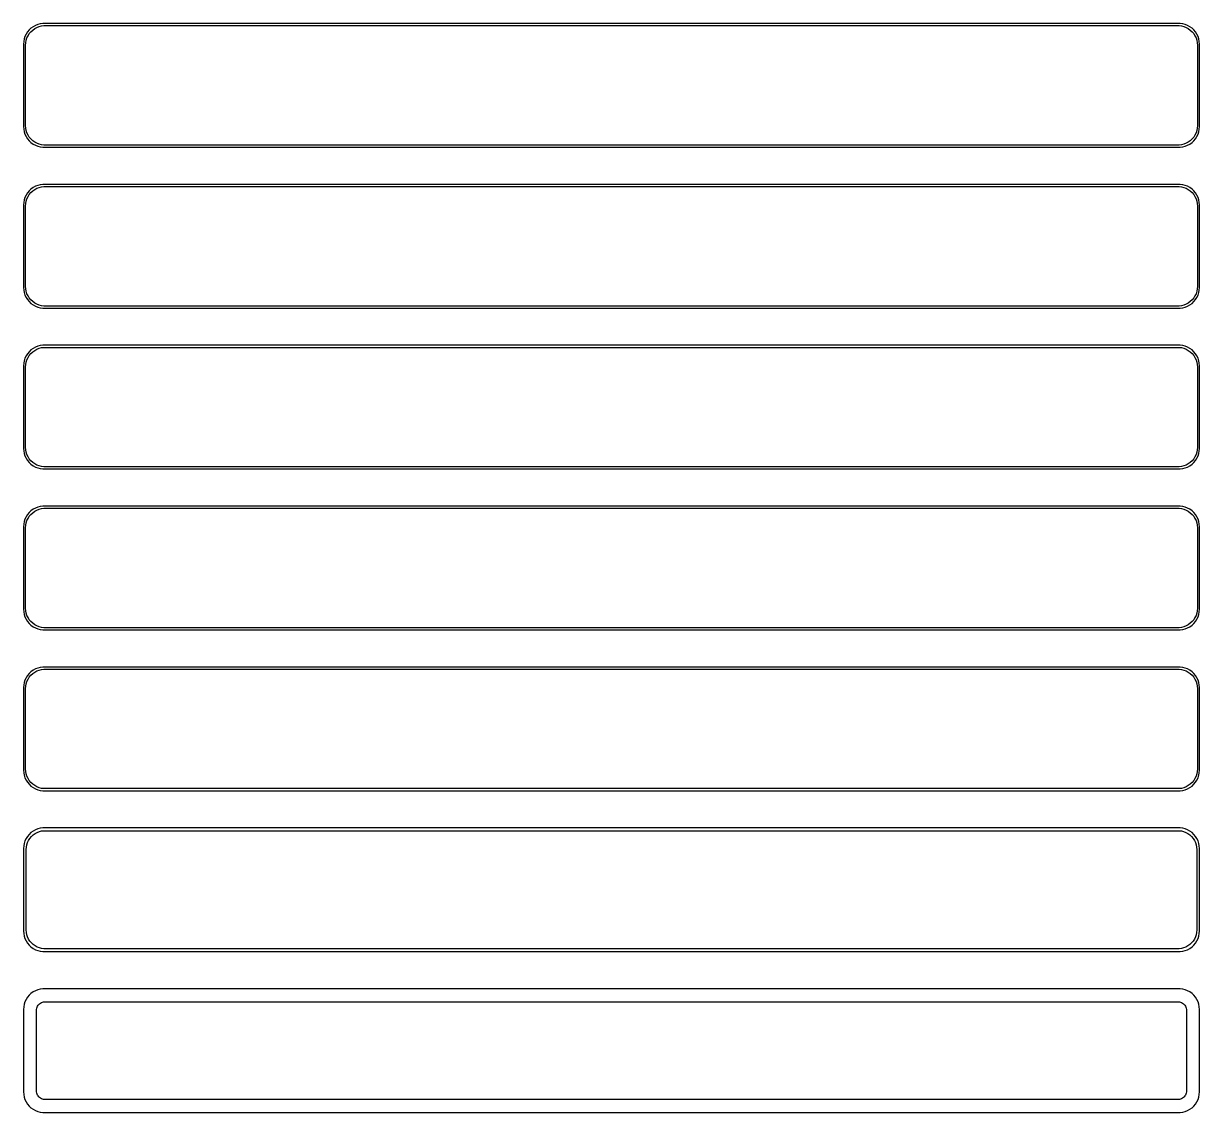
# Model space of a CAD drawing. Header units: metres. Extents: x -142 to 142, y 570 to 1146.
# Drawn here: x -142.5 to 142.5, y 570 to 834 of the extents above; entities that cross this region are included whole.
import ezdxf

# ---------------------------------------------------------------- set-up
doc = ezdxf.new("R2010")
doc.units = ezdxf.units.M

msp = doc.modelspace()

# ---------------------------------------------------------------- linework, layer by layer
for p, q in [((-141.145, 832.423), (-141.545, 831.939)), ((-140.687, 832.853), (-141.145, 832.423)), ((-140.713, 832.002), (-140.278, 832.41)), ((-140.179, 833.222), (-140.687, 832.853)), ((-140.278, 832.41), (-139.795, 832.761)), ((-139.629, 833.524), (-140.179, 833.222)), ((-139.795, 832.761), (-139.272, 833.048)), ((-139.045, 833.755), (-139.629, 833.524)), ((-139.272, 833.048), (-138.718, 833.268)), ((-138.437, 833.911), (-139.045, 833.755)), ((-138.718, 833.268), (-138.14, 833.416)), ((-137.814, 833.99), (-138.437, 833.911)), ((-138.14, 833.416), (-137.548, 833.491)), ((137.814, 833.99), (-137.814, 833.99)), ((-137.548, 833.491), (137.548, 833.491)), ((137.548, 833.491), (138.14, 833.416)), ((138.437, 833.911), (137.814, 833.99)), ((138.14, 833.416), (138.718, 833.268)), ((139.045, 833.755), (138.437, 833.911)), ((138.718, 833.268), (139.272, 833.048)), ((139.629, 833.524), (139.045, 833.755)), ((139.272, 833.048), (139.795, 832.761)), ((140.179, 833.222), (139.629, 833.524)), ((139.795, 832.761), (140.278, 832.41)), ((140.687, 832.853), (140.179, 833.222)), ((140.278, 832.41), (140.713, 832.002)), ((141.145, 832.423), (140.687, 832.853)), ((141.545, 831.939), (141.145, 832.423)), ((-142.461, 829.627), (-142.5, 829)), ((-142.343, 830.243), (-142.461, 829.627)), ((-142.149, 830.841), (-142.343, 830.243)), ((-141.882, 831.409), (-142.149, 830.841)), ((-141.963, 829.345), (-141.851, 829.931)), ((-141.545, 831.939), (-141.882, 831.409)), ((-141.851, 829.931), (-141.666, 830.499)), ((-141.666, 830.499), (-141.412, 831.038)), ((-141.412, 831.038), (-141.093, 831.542)), ((-141.093, 831.542), (-140.713, 832.002)), ((140.713, 832.002), (141.093, 831.542)), ((141.093, 831.542), (141.412, 831.038)), ((141.412, 831.038), (141.666, 830.499)), ((141.882, 831.409), (141.545, 831.939)), ((141.666, 830.499), (141.851, 829.931)), ((141.851, 829.931), (141.963, 829.345)), ((142.149, 830.841), (141.882, 831.409)), ((142.343, 830.243), (142.149, 830.841)), ((142.461, 829.627), (142.343, 830.243)), ((142.5, 829), (142.461, 829.627)), ((-142.5, 829), (-142.5, 809)), ((-142, 828.75), (-141.963, 829.345)), ((-142, 809.25), (-142, 828.75)), ((141.963, 829.345), (142, 828.75)), ((142, 828.75), (142, 809.25)), ((142.5, 809), (142.5, 829)), ((-142.5, 809), (-142.461, 808.373)), ((-142.461, 808.373), (-142.343, 807.757)), ((-142.343, 807.757), (-142.149, 807.159)), ((-142.149, 807.159), (-141.882, 806.591)), ((-141.963, 808.655), (-142, 809.25)), ((-141.851, 808.069), (-141.963, 808.655)), ((-141.882, 806.591), (-141.545, 806.061)), ((-141.666, 807.501), (-141.851, 808.069)), ((-141.412, 806.962), (-141.666, 807.501)), ((-141.093, 806.458), (-141.412, 806.962)), ((141.412, 806.962), (141.093, 806.458)), ((141.666, 807.501), (141.412, 806.962)), ((141.545, 806.061), (141.882, 806.591)), ((141.851, 808.069), (141.666, 807.501)), ((141.963, 808.655), (141.851, 808.069)), ((141.882, 806.591), (142.149, 807.159)), ((142, 809.25), (141.963, 808.655)), ((142.149, 807.159), (142.343, 807.757)), ((142.343, 807.757), (142.461, 808.373)), ((142.461, 808.373), (142.5, 809)), ((-141.545, 806.061), (-141.145, 805.577)), ((-141.145, 805.577), (-140.687, 805.147)), ((-140.713, 805.998), (-141.093, 806.458)), ((-140.278, 805.59), (-140.713, 805.998)), ((-140.687, 805.147), (-140.179, 804.778)), ((-139.795, 805.239), (-140.278, 805.59)), ((-140.179, 804.778), (-139.629, 804.476)), ((-139.272, 804.952), (-139.795, 805.239)), ((-139.629, 804.476), (-139.045, 804.245)), ((-138.718, 804.732), (-139.272, 804.952)), ((-139.045, 804.245), (-138.437, 804.089)), ((-138.14, 804.584), (-138.718, 804.732)), ((-138.437, 804.089), (-137.814, 804.01)), ((-137.548, 804.509), (-138.14, 804.584)), ((-137.814, 804.01), (137.814, 804.01)), ((137.548, 804.509), (-137.548, 804.509)), ((138.14, 804.584), (137.548, 804.509)), ((137.814, 804.01), (138.437, 804.089)), ((138.718, 804.732), (138.14, 804.584)), ((138.437, 804.089), (139.045, 804.245)), ((139.272, 804.952), (138.718, 804.732)), ((139.045, 804.245), (139.629, 804.476)), ((139.795, 805.239), (139.272, 804.952)), ((139.629, 804.476), (140.179, 804.778)), ((140.278, 805.59), (139.795, 805.239)), ((140.179, 804.778), (140.687, 805.147)), ((140.713, 805.998), (140.278, 805.59)), ((140.687, 805.147), (141.145, 805.577)), ((141.093, 806.458), (140.713, 805.998)), ((141.145, 805.577), (141.545, 806.061)), ((-141.882, 792.409), (-142.149, 791.841)), ((-141.545, 792.939), (-141.882, 792.409)), ((-141.145, 793.423), (-141.545, 792.939)), ((-141.412, 792.038), (-141.093, 792.542)), ((-140.687, 793.853), (-141.145, 793.423)), ((-141.093, 792.542), (-140.713, 793.002)), ((-140.713, 793.002), (-140.278, 793.41)), ((-140.179, 794.222), (-140.687, 793.853)), ((-140.278, 793.41), (-139.795, 793.761)), ((-139.629, 794.524), (-140.179, 794.222)), ((-139.795, 793.761), (-139.272, 794.048)), ((-139.045, 794.755), (-139.629, 794.524)), ((-139.272, 794.048), (-138.718, 794.268)), ((-138.437, 794.911), (-139.045, 794.755)), ((-138.718, 794.268), (-138.14, 794.416)), ((-137.814, 794.99), (-138.437, 794.911)), ((-138.14, 794.416), (-137.548, 794.491)), ((137.814, 794.99), (-137.814, 794.99)), ((-137.548, 794.491), (137.548, 794.491)), ((137.548, 794.491), (138.14, 794.416)), ((138.437, 794.911), (137.814, 794.99)), ((138.14, 794.416), (138.718, 794.268)), ((139.045, 794.755), (138.437, 794.911)), ((138.718, 794.268), (139.272, 794.048)), ((139.629, 794.524), (139.045, 794.755)), ((139.272, 794.048), (139.795, 793.761)), ((140.179, 794.222), (139.629, 794.524)), ((139.795, 793.761), (140.278, 793.41)), ((140.687, 793.853), (140.179, 794.222)), ((140.278, 793.41), (140.713, 793.002)), ((141.145, 793.423), (140.687, 793.853)), ((140.713, 793.002), (141.093, 792.542)), ((141.093, 792.542), (141.412, 792.038)), ((141.545, 792.939), (141.145, 793.423)), ((141.882, 792.409), (141.545, 792.939)), ((142.149, 791.841), (141.882, 792.409)), ((-142.461, 790.627), (-142.5, 790)), ((-142.5, 790), (-142.5, 770)), ((-142.343, 791.243), (-142.461, 790.627)), ((-142.149, 791.841), (-142.343, 791.243)), ((-142, 789.75), (-141.963, 790.345)), ((-142, 770.25), (-142, 789.75)), ((-141.963, 790.345), (-141.851, 790.931)), ((-141.851, 790.931), (-141.666, 791.499)), ((-141.666, 791.499), (-141.412, 792.038)), ((141.412, 792.038), (141.666, 791.499)), ((141.666, 791.499), (141.851, 790.931)), ((141.851, 790.931), (141.963, 790.345)), ((141.963, 790.345), (142, 789.75)), ((142, 789.75), (142, 770.25)), ((142.343, 791.243), (142.149, 791.841)), ((142.461, 790.627), (142.343, 791.243)), ((142.5, 790), (142.461, 790.627)), ((142.5, 770), (142.5, 790)), ((-142.5, 770), (-142.461, 769.373)), ((-141.963, 769.655), (-142, 770.25)), ((-141.851, 769.069), (-141.963, 769.655)), ((141.963, 769.655), (141.851, 769.069)), ((142, 770.25), (141.963, 769.655)), ((142.461, 769.373), (142.5, 770)), ((-142.461, 769.373), (-142.343, 768.757)), ((-142.343, 768.757), (-142.149, 768.159)), ((-142.149, 768.159), (-141.882, 767.591)), ((-141.882, 767.591), (-141.545, 767.061)), ((-141.666, 768.501), (-141.851, 769.069)), ((-141.412, 767.962), (-141.666, 768.501)), ((-141.545, 767.061), (-141.145, 766.577)), ((-141.093, 767.458), (-141.412, 767.962)), ((-140.713, 766.998), (-141.093, 767.458)), ((-140.278, 766.59), (-140.713, 766.998)), ((140.713, 766.998), (140.278, 766.59)), ((141.093, 767.458), (140.713, 766.998)), ((141.412, 767.962), (141.093, 767.458)), ((141.145, 766.577), (141.545, 767.061)), ((141.666, 768.501), (141.412, 767.962)), ((141.545, 767.061), (141.882, 767.591)), ((141.851, 769.069), (141.666, 768.501)), ((141.882, 767.591), (142.149, 768.159)), ((142.149, 768.159), (142.343, 768.757)), ((142.343, 768.757), (142.461, 769.373)), ((-141.145, 766.577), (-140.687, 766.147)), ((-140.687, 766.147), (-140.179, 765.778)), ((-139.795, 766.239), (-140.278, 766.59)), ((-140.179, 765.778), (-139.629, 765.476)), ((-139.272, 765.952), (-139.795, 766.239)), ((-139.629, 765.476), (-139.045, 765.245)), ((-138.718, 765.732), (-139.272, 765.952)), ((-139.045, 765.245), (-138.437, 765.089)), ((-138.14, 765.584), (-138.718, 765.732)), ((-138.437, 765.089), (-137.814, 765.01)), ((-137.548, 765.509), (-138.14, 765.584)), ((-137.814, 765.01), (137.814, 765.01)), ((137.548, 765.509), (-137.548, 765.509)), ((138.14, 765.584), (137.548, 765.509)), ((137.814, 765.01), (138.437, 765.089)), ((138.718, 765.732), (138.14, 765.584)), ((138.437, 765.089), (139.045, 765.245)), ((139.272, 765.952), (138.718, 765.732)), ((139.045, 765.245), (139.629, 765.476)), ((139.795, 766.239), (139.272, 765.952)), ((139.629, 765.476), (140.179, 765.778)), ((140.278, 766.59), (139.795, 766.239)), ((140.179, 765.778), (140.687, 766.147)), ((140.687, 766.147), (141.145, 766.577)), ((-139.629, 755.524), (-140.179, 755.222)), ((-139.045, 755.755), (-139.629, 755.524)), ((-139.272, 755.048), (-138.718, 755.268)), ((-138.437, 755.911), (-139.045, 755.755)), ((-138.718, 755.268), (-138.14, 755.416)), ((-137.814, 755.99), (-138.437, 755.911)), ((-138.14, 755.416), (-137.548, 755.491)), ((137.814, 755.99), (-137.814, 755.99)), ((-137.548, 755.491), (137.548, 755.491)), ((137.548, 755.491), (138.14, 755.416)), ((138.437, 755.911), (137.814, 755.99)), ((138.14, 755.416), (138.718, 755.268)), ((139.045, 755.755), (138.437, 755.911)), ((138.718, 755.268), (139.272, 755.048)), ((139.629, 755.524), (139.045, 755.755)), ((140.179, 755.222), (139.629, 755.524)), ((-142.149, 752.841), (-142.343, 752.243)), ((-141.882, 753.409), (-142.149, 752.841)), ((-141.545, 753.939), (-141.882, 753.409)), ((-141.851, 751.931), (-141.666, 752.499)), ((-141.666, 752.499), (-141.412, 753.038)), ((-141.145, 754.423), (-141.545, 753.939)), ((-141.412, 753.038), (-141.093, 753.542)), ((-140.687, 754.853), (-141.145, 754.423)), ((-141.093, 753.542), (-140.713, 754.002)), ((-140.713, 754.002), (-140.278, 754.41)), ((-140.179, 755.222), (-140.687, 754.853)), ((-140.278, 754.41), (-139.795, 754.761)), ((-139.795, 754.761), (-139.272, 755.048)), ((139.272, 755.048), (139.795, 754.761)), ((139.795, 754.761), (140.278, 754.41)), ((140.687, 754.853), (140.179, 755.222)), ((140.278, 754.41), (140.713, 754.002)), ((141.145, 754.423), (140.687, 754.853)), ((140.713, 754.002), (141.093, 753.542)), ((141.093, 753.542), (141.412, 753.038)), ((141.545, 753.939), (141.145, 754.423)), ((141.412, 753.038), (141.666, 752.499)), ((141.882, 753.409), (141.545, 753.939)), ((141.666, 752.499), (141.851, 751.931)), ((142.149, 752.841), (141.882, 753.409)), ((142.343, 752.243), (142.149, 752.841)), ((-142.461, 751.627), (-142.5, 751)), ((-142.5, 751), (-142.5, 731)), ((-142.343, 752.243), (-142.461, 751.627)), ((-142, 750.75), (-141.963, 751.345)), ((-142, 731.25), (-142, 750.75)), ((-141.963, 751.345), (-141.851, 751.931)), ((141.851, 751.931), (141.963, 751.345)), ((141.963, 751.345), (142, 750.75)), ((142, 750.75), (142, 731.25)), ((142.461, 751.627), (142.343, 752.243)), ((142.5, 751), (142.461, 751.627)), ((142.5, 731), (142.5, 751)), ((-142.5, 731), (-142.461, 730.373)), ((-142.461, 730.373), (-142.343, 729.757)), ((-142.343, 729.757), (-142.149, 729.159)), ((-141.963, 730.655), (-142, 731.25)), ((-141.851, 730.069), (-141.963, 730.655)), ((-141.666, 729.501), (-141.851, 730.069)), ((141.851, 730.069), (141.666, 729.501)), ((141.963, 730.655), (141.851, 730.069)), ((142, 731.25), (141.963, 730.655)), ((142.149, 729.159), (142.343, 729.757)), ((142.343, 729.757), (142.461, 730.373)), ((142.461, 730.373), (142.5, 731)), ((-142.149, 729.159), (-141.882, 728.591)), ((-141.882, 728.591), (-141.545, 728.061)), ((-141.412, 728.962), (-141.666, 729.501)), ((-141.545, 728.061), (-141.145, 727.577)), ((-141.093, 728.458), (-141.412, 728.962)), ((-141.145, 727.577), (-140.687, 727.147)), ((-140.713, 727.998), (-141.093, 728.458)), ((-140.278, 727.59), (-140.713, 727.998)), ((-140.687, 727.147), (-140.179, 726.778)), ((-139.795, 727.239), (-140.278, 727.59)), ((-140.179, 726.778), (-139.629, 726.476)), ((-139.272, 726.952), (-139.795, 727.239)), ((-138.718, 726.732), (-139.272, 726.952)), ((139.272, 726.952), (138.718, 726.732)), ((139.795, 727.239), (139.272, 726.952)), ((139.629, 726.476), (140.179, 726.778)), ((140.278, 727.59), (139.795, 727.239)), ((140.179, 726.778), (140.687, 727.147)), ((140.713, 727.998), (140.278, 727.59)), ((140.687, 727.147), (141.145, 727.577)), ((141.093, 728.458), (140.713, 727.998)), ((141.412, 728.962), (141.093, 728.458)), ((141.145, 727.577), (141.545, 728.061)), ((141.666, 729.501), (141.412, 728.962)), ((141.545, 728.061), (141.882, 728.591)), ((141.882, 728.591), (142.149, 729.159)), ((-139.629, 726.476), (-139.045, 726.245)), ((-139.045, 726.245), (-138.437, 726.089)), ((-138.14, 726.584), (-138.718, 726.732)), ((-138.437, 726.089), (-137.814, 726.01)), ((-137.548, 726.509), (-138.14, 726.584)), ((-137.814, 726.01), (137.814, 726.01)), ((137.548, 726.509), (-137.548, 726.509)), ((138.14, 726.584), (137.548, 726.509)), ((137.814, 726.01), (138.437, 726.089)), ((138.718, 726.732), (138.14, 726.584)), ((138.437, 726.089), (139.045, 726.245)), ((139.045, 726.245), (139.629, 726.476)), ((-141.145, 715.423), (-141.545, 714.939)), ((-140.687, 715.853), (-141.145, 715.423)), ((-140.713, 715.002), (-140.278, 715.41)), ((-140.179, 716.222), (-140.687, 715.853)), ((-140.278, 715.41), (-139.795, 715.761)), ((-139.629, 716.524), (-140.179, 716.222)), ((-139.795, 715.761), (-139.272, 716.048)), ((-139.045, 716.755), (-139.629, 716.524)), ((-139.272, 716.048), (-138.718, 716.268)), ((-138.437, 716.911), (-139.045, 716.755)), ((-138.718, 716.268), (-138.14, 716.416)), ((-137.814, 716.99), (-138.437, 716.911)), ((-138.14, 716.416), (-137.548, 716.491)), ((137.814, 716.99), (-137.814, 716.99)), ((-137.548, 716.491), (137.548, 716.491)), ((137.548, 716.491), (138.14, 716.416)), ((138.437, 716.911), (137.814, 716.99)), ((138.14, 716.416), (138.718, 716.268)), ((139.045, 716.755), (138.437, 716.911)), ((138.718, 716.268), (139.272, 716.048)), ((139.629, 716.524), (139.045, 716.755)), ((139.272, 716.048), (139.795, 715.761)), ((140.179, 716.222), (139.629, 716.524)), ((139.795, 715.761), (140.278, 715.41)), ((140.687, 715.853), (140.179, 716.222)), ((140.278, 715.41), (140.713, 715.002)), ((141.145, 715.423), (140.687, 715.853)), ((141.545, 714.939), (141.145, 715.423)), ((-142.461, 712.627), (-142.5, 712)), ((-142.343, 713.243), (-142.461, 712.627)), ((-142.149, 713.841), (-142.343, 713.243)), ((-141.882, 714.409), (-142.149, 713.841)), ((-141.963, 712.345), (-141.851, 712.931)), ((-141.545, 714.939), (-141.882, 714.409)), ((-141.851, 712.931), (-141.666, 713.499)), ((-141.666, 713.499), (-141.412, 714.038)), ((-141.412, 714.038), (-141.093, 714.542)), ((-141.093, 714.542), (-140.713, 715.002)), ((140.713, 715.002), (141.093, 714.542)), ((141.093, 714.542), (141.412, 714.038)), ((141.412, 714.038), (141.666, 713.499)), ((141.882, 714.409), (141.545, 714.939)), ((141.666, 713.499), (141.851, 712.931)), ((141.851, 712.931), (141.963, 712.345)), ((142.149, 713.841), (141.882, 714.409)), ((142.343, 713.243), (142.149, 713.841)), ((142.461, 712.627), (142.343, 713.243)), ((142.5, 712), (142.461, 712.627)), ((-142.5, 712), (-142.5, 692)), ((-142, 711.75), (-141.963, 712.345)), ((-142, 692.25), (-142, 711.75)), ((141.963, 712.345), (142, 711.75)), ((142, 711.75), (142, 692.25)), ((142.5, 692), (142.5, 712)), ((-142.5, 692), (-142.461, 691.373)), ((-142.461, 691.373), (-142.343, 690.757)), ((-142.343, 690.757), (-142.149, 690.159)), ((-142.149, 690.159), (-141.882, 689.591)), ((-141.963, 691.655), (-142, 692.25)), ((-141.851, 691.069), (-141.963, 691.655)), ((-141.666, 690.501), (-141.851, 691.069)), ((-141.412, 689.962), (-141.666, 690.501)), ((-141.093, 689.458), (-141.412, 689.962)), ((141.412, 689.962), (141.093, 689.458)), ((141.666, 690.501), (141.412, 689.962)), ((141.851, 691.069), (141.666, 690.501)), ((141.963, 691.655), (141.851, 691.069)), ((141.882, 689.591), (142.149, 690.159)), ((142, 692.25), (141.963, 691.655)), ((142.149, 690.159), (142.343, 690.757)), ((142.343, 690.757), (142.461, 691.373)), ((142.461, 691.373), (142.5, 692)), ((-141.882, 689.591), (-141.545, 689.061)), ((-141.545, 689.061), (-141.145, 688.577)), ((-141.145, 688.577), (-140.687, 688.147)), ((-140.713, 688.998), (-141.093, 689.458)), ((-140.278, 688.59), (-140.713, 688.998)), ((-140.687, 688.147), (-140.179, 687.778)), ((-139.795, 688.239), (-140.278, 688.59)), ((-140.179, 687.778), (-139.629, 687.476)), ((-139.272, 687.952), (-139.795, 688.239)), ((-139.629, 687.476), (-139.045, 687.245)), ((-138.718, 687.732), (-139.272, 687.952)), ((-139.045, 687.245), (-138.437, 687.089)), ((-138.14, 687.584), (-138.718, 687.732)), ((-138.437, 687.089), (-137.814, 687.01)), ((-137.548, 687.509), (-138.14, 687.584)), ((-137.814, 687.01), (137.814, 687.01)), ((137.548, 687.509), (-137.548, 687.509)), ((138.14, 687.584), (137.548, 687.509)), ((137.814, 687.01), (138.437, 687.089)), ((138.718, 687.732), (138.14, 687.584)), ((138.437, 687.089), (139.045, 687.245)), ((139.272, 687.952), (138.718, 687.732)), ((139.045, 687.245), (139.629, 687.476)), ((139.795, 688.239), (139.272, 687.952)), ((139.629, 687.476), (140.179, 687.778)), ((140.278, 688.59), (139.795, 688.239)), ((140.179, 687.778), (140.687, 688.147)), ((140.713, 688.998), (140.278, 688.59)), ((140.687, 688.147), (141.145, 688.577)), ((141.093, 689.458), (140.713, 688.998)), ((141.145, 688.577), (141.545, 689.061)), ((141.545, 689.061), (141.882, 689.591)), ((-141.545, 675.939), (-141.882, 675.409)), ((-141.145, 676.423), (-141.545, 675.939)), ((-141.412, 675.038), (-141.093, 675.542)), ((-140.687, 676.853), (-141.145, 676.423)), ((-141.093, 675.542), (-140.713, 676.002)), ((-140.713, 676.002), (-140.278, 676.41)), ((-140.179, 677.222), (-140.687, 676.853)), ((-140.278, 676.41), (-139.795, 676.761)), ((-139.629, 677.524), (-140.179, 677.222)), ((-139.795, 676.761), (-139.272, 677.048)), ((-139.045, 677.755), (-139.629, 677.524)), ((-139.272, 677.048), (-138.718, 677.268)), ((-138.437, 677.911), (-139.045, 677.755)), ((-138.718, 677.268), (-138.14, 677.416)), ((-137.814, 677.99), (-138.437, 677.911)), ((-138.14, 677.416), (-137.548, 677.491)), ((137.814, 677.99), (-137.814, 677.99)), ((-137.548, 677.491), (137.548, 677.491)), ((137.548, 677.491), (138.14, 677.416)), ((138.437, 677.911), (137.814, 677.99)), ((138.14, 677.416), (138.718, 677.268)), ((139.045, 677.755), (138.437, 677.911)), ((138.718, 677.268), (139.272, 677.048)), ((139.629, 677.524), (139.045, 677.755)), ((139.272, 677.048), (139.795, 676.761)), ((140.179, 677.222), (139.629, 677.524)), ((139.795, 676.761), (140.278, 676.41)), ((140.687, 676.853), (140.179, 677.222)), ((140.278, 676.41), (140.713, 676.002)), ((141.145, 676.423), (140.687, 676.853)), ((140.713, 676.002), (141.093, 675.542)), ((141.093, 675.542), (141.412, 675.038)), ((141.545, 675.939), (141.145, 676.423)), ((141.882, 675.409), (141.545, 675.939)), ((-142.461, 673.627), (-142.5, 673)), ((-142.5, 673), (-142.5, 653)), ((-142.343, 674.243), (-142.461, 673.627)), ((-142.149, 674.841), (-142.343, 674.243)), ((-141.882, 675.409), (-142.149, 674.841)), ((-142, 672.75), (-141.963, 673.345)), ((-142, 653.25), (-142, 672.75)), ((-141.963, 673.345), (-141.851, 673.931)), ((-141.851, 673.931), (-141.666, 674.499)), ((-141.666, 674.499), (-141.412, 675.038)), ((141.412, 675.038), (141.666, 674.499)), ((141.666, 674.499), (141.851, 673.931)), ((141.851, 673.931), (141.963, 673.345)), ((142.149, 674.841), (141.882, 675.409)), ((141.963, 673.345), (142, 672.75)), ((142, 672.75), (142, 653.25)), ((142.343, 674.243), (142.149, 674.841)), ((142.461, 673.627), (142.343, 674.243)), ((142.5, 673), (142.461, 673.627)), ((142.5, 653), (142.5, 673)), ((-142.5, 653), (-142.461, 652.373)), ((-141.963, 652.655), (-142, 653.25)), ((-141.851, 652.069), (-141.963, 652.655)), ((141.963, 652.655), (141.851, 652.069)), ((142, 653.25), (141.963, 652.655)), ((142.461, 652.373), (142.5, 653)), ((-142.461, 652.373), (-142.343, 651.757)), ((-142.343, 651.757), (-142.149, 651.159)), ((-142.149, 651.159), (-141.882, 650.591)), ((-141.882, 650.591), (-141.545, 650.061)), ((-141.666, 651.501), (-141.851, 652.069)), ((-141.412, 650.962), (-141.666, 651.501)), ((-141.545, 650.061), (-141.145, 649.577)), ((-141.093, 650.458), (-141.412, 650.962)), ((-140.713, 649.998), (-141.093, 650.458)), ((-140.278, 649.59), (-140.713, 649.998)), ((140.713, 649.998), (140.278, 649.59)), ((141.093, 650.458), (140.713, 649.998)), ((141.412, 650.962), (141.093, 650.458)), ((141.145, 649.577), (141.545, 650.061)), ((141.666, 651.501), (141.412, 650.962)), ((141.545, 650.061), (141.882, 650.591)), ((141.851, 652.069), (141.666, 651.501)), ((141.882, 650.591), (142.149, 651.159)), ((142.149, 651.159), (142.343, 651.757)), ((142.343, 651.757), (142.461, 652.373)), ((-141.145, 649.577), (-140.687, 649.147)), ((-140.687, 649.147), (-140.179, 648.778)), ((-139.795, 649.239), (-140.278, 649.59)), ((-140.179, 648.778), (-139.629, 648.476)), ((-139.272, 648.952), (-139.795, 649.239)), ((-139.629, 648.476), (-139.045, 648.245)), ((-138.718, 648.732), (-139.272, 648.952)), ((-139.045, 648.245), (-138.437, 648.089)), ((-138.14, 648.584), (-138.718, 648.732)), ((-138.437, 648.089), (-137.814, 648.01)), ((-137.548, 648.509), (-138.14, 648.584)), ((-137.814, 648.01), (137.814, 648.01)), ((137.548, 648.509), (-137.548, 648.509)), ((138.14, 648.584), (137.548, 648.509)), ((137.814, 648.01), (138.437, 648.089)), ((138.718, 648.732), (138.14, 648.584)), ((138.437, 648.089), (139.045, 648.245)), ((139.272, 648.952), (138.718, 648.732)), ((139.045, 648.245), (139.629, 648.476)), ((139.795, 649.239), (139.272, 648.952)), ((139.629, 648.476), (140.179, 648.778)), ((140.278, 649.59), (139.795, 649.239)), ((140.179, 648.778), (140.687, 649.147)), ((140.687, 649.147), (141.145, 649.577)), ((-139.629, 638.524), (-140.179, 638.222)), ((-139.045, 638.755), (-139.629, 638.524)), ((-138.437, 638.911), (-139.045, 638.755)), ((-137.814, 638.99), (-138.437, 638.911)), ((137.814, 638.99), (-137.814, 638.99)), ((138.437, 638.911), (137.814, 638.99)), ((139.045, 638.755), (138.437, 638.911)), ((139.629, 638.524), (139.045, 638.755)), ((140.179, 638.222), (139.629, 638.524)), ((-142.149, 635.841), (-142.343, 635.243)), ((-141.882, 636.409), (-142.149, 635.841)), ((-141.545, 636.939), (-141.882, 636.409)), ((-141.145, 637.423), (-141.545, 636.939)), ((-141.507, 635.435), (-141.262, 635.956)), ((-141.262, 635.956), (-140.954, 636.441)), ((-140.687, 637.853), (-141.145, 637.423)), ((-140.954, 636.441), (-140.588, 636.884)), ((-140.179, 638.222), (-140.687, 637.853)), ((-140.588, 636.884), (-140.168, 637.278)), ((-140.168, 637.278), (-139.703, 637.616)), ((-139.703, 637.616), (-139.199, 637.893)), ((-139.199, 637.893), (-138.665, 638.104)), ((-138.665, 638.104), (-138.108, 638.247)), ((-138.108, 638.247), (-137.537, 638.319)), ((-137.537, 638.319), (137.537, 638.319)), ((137.537, 638.319), (138.108, 638.247)), ((138.108, 638.247), (138.665, 638.104)), ((138.665, 638.104), (139.199, 637.893)), ((139.199, 637.893), (139.703, 637.616)), ((139.703, 637.616), (140.168, 637.278)), ((140.168, 637.278), (140.588, 636.884)), ((140.687, 637.853), (140.179, 638.222)), ((140.588, 636.884), (140.954, 636.441)), ((141.145, 637.423), (140.687, 637.853)), ((140.954, 636.441), (141.262, 635.956)), ((141.545, 636.939), (141.145, 637.423)), ((141.262, 635.956), (141.507, 635.435)), ((141.882, 636.409), (141.545, 636.939)), ((142.149, 635.841), (141.882, 636.409)), ((142.343, 635.243), (142.149, 635.841)), ((-142.461, 634.627), (-142.5, 634)), ((-142.5, 634), (-142.5, 614)), ((-142.343, 635.243), (-142.461, 634.627)), ((-141.828, 633.75), (-141.792, 634.324)), ((-141.828, 614.25), (-141.828, 633.75)), ((-141.792, 634.324), (-141.685, 634.889)), ((-141.685, 634.889), (-141.507, 635.435)), ((141.507, 635.435), (141.685, 634.889)), ((141.685, 634.889), (141.792, 634.324)), ((141.792, 634.324), (141.828, 633.75)), ((141.828, 633.75), (141.828, 614.25)), ((142.461, 634.627), (142.343, 635.243)), ((142.5, 634), (142.461, 634.627)), ((142.5, 614), (142.5, 634)), ((-142.5, 614), (-142.461, 613.373)), ((-142.461, 613.373), (-142.343, 612.757)), ((-142.343, 612.757), (-142.149, 612.159)), ((-141.792, 613.676), (-141.828, 614.25)), ((-141.685, 613.111), (-141.792, 613.676)), ((-141.507, 612.565), (-141.685, 613.111)), ((141.685, 613.111), (141.507, 612.565)), ((141.792, 613.676), (141.685, 613.111)), ((141.828, 614.25), (141.792, 613.676)), ((142.149, 612.159), (142.343, 612.757)), ((142.343, 612.757), (142.461, 613.373)), ((142.461, 613.373), (142.5, 614)), ((-142.149, 612.159), (-141.882, 611.591)), ((-141.882, 611.591), (-141.545, 611.061)), ((-141.545, 611.061), (-141.145, 610.577)), ((-141.262, 612.044), (-141.507, 612.565)), ((-140.954, 611.559), (-141.262, 612.044)), ((-141.145, 610.577), (-140.687, 610.147)), ((-140.588, 611.116), (-140.954, 611.559)), ((-140.687, 610.147), (-140.179, 609.778)), ((-140.168, 610.722), (-140.588, 611.116)), ((-139.703, 610.384), (-140.168, 610.722)), ((-139.199, 610.107), (-139.703, 610.384)), ((-138.665, 609.896), (-139.199, 610.107)), ((139.199, 610.107), (138.665, 609.896)), ((139.703, 610.384), (139.199, 610.107)), ((140.168, 610.722), (139.703, 610.384)), ((140.588, 611.116), (140.168, 610.722)), ((140.179, 609.778), (140.687, 610.147)), ((140.954, 611.559), (140.588, 611.116)), ((140.687, 610.147), (141.145, 610.577)), ((141.262, 612.044), (140.954, 611.559)), ((141.145, 610.577), (141.545, 611.061)), ((141.507, 612.565), (141.262, 612.044)), ((141.545, 611.061), (141.882, 611.591)), ((141.882, 611.591), (142.149, 612.159)), ((-140.179, 609.778), (-139.629, 609.476)), ((-139.629, 609.476), (-139.045, 609.245)), ((-139.045, 609.245), (-138.437, 609.089)), ((-138.108, 609.753), (-138.665, 609.896)), ((-138.437, 609.089), (-137.814, 609.01)), ((-137.537, 609.681), (-138.108, 609.753)), ((-137.814, 609.01), (137.814, 609.01)), ((137.537, 609.681), (-137.537, 609.681)), ((138.108, 609.753), (137.537, 609.681)), ((137.814, 609.01), (138.437, 609.089)), ((138.665, 609.896), (138.108, 609.753)), ((138.437, 609.089), (139.045, 609.245)), ((139.045, 609.245), (139.629, 609.476)), ((139.629, 609.476), (140.179, 609.778)), ((-140.687, 598.853), (-141.145, 598.423)), ((-140.179, 599.222), (-140.687, 598.853)), ((-139.629, 599.524), (-140.179, 599.222)), ((-139.045, 599.755), (-139.629, 599.524)), ((-138.437, 599.911), (-139.045, 599.755)), ((-137.814, 599.99), (-138.437, 599.911)), ((137.814, 599.99), (-137.814, 599.99)), ((138.437, 599.911), (137.814, 599.99)), ((139.045, 599.755), (138.437, 599.911)), ((139.629, 599.524), (139.045, 599.755)), ((140.179, 599.222), (139.629, 599.524)), ((140.687, 598.853), (140.179, 599.222)), ((141.145, 598.423), (140.687, 598.853)), ((-142.343, 596.243), (-142.461, 595.627)), ((-142.149, 596.841), (-142.343, 596.243)), ((-141.882, 597.409), (-142.149, 596.841)), ((-141.545, 597.939), (-141.882, 597.409)), ((-141.145, 598.423), (-141.545, 597.939)), ((-139.211, 595.527), (-139.099, 595.766)), ((-139.099, 595.766), (-138.957, 595.99)), ((-138.957, 595.99), (-138.788, 596.194)), ((-138.788, 596.194), (-138.595, 596.375)), ((-138.595, 596.375), (-138.38, 596.531)), ((-138.38, 596.531), (-138.148, 596.659)), ((-138.148, 596.659), (-137.902, 596.756)), ((-137.902, 596.756), (-137.645, 596.822)), ((-137.645, 596.822), (-137.382, 596.855)), ((-137.382, 596.855), (137.382, 596.855)), ((137.382, 596.855), (137.645, 596.822)), ((137.645, 596.822), (137.902, 596.756)), ((137.902, 596.756), (138.148, 596.659)), ((138.148, 596.659), (138.38, 596.531)), ((138.38, 596.531), (138.595, 596.375)), ((138.595, 596.375), (138.788, 596.194)), ((138.788, 596.194), (138.957, 595.99)), ((138.957, 595.99), (139.099, 595.766)), ((139.099, 595.766), (139.211, 595.527)), ((141.545, 597.939), (141.145, 598.423)), ((141.882, 597.409), (141.545, 597.939)), ((142.149, 596.841), (141.882, 597.409)), ((142.343, 596.243), (142.149, 596.841)), ((142.461, 595.627), (142.343, 596.243)), ((-142.461, 595.627), (-142.5, 595)), ((-142.5, 595), (-142.5, 575)), ((-139.36, 594.75), (-139.343, 595.014)), ((-139.36, 575.25), (-139.36, 594.75)), ((-139.343, 595.014), (-139.293, 595.275)), ((-139.293, 595.275), (-139.211, 595.527)), ((139.211, 595.527), (139.293, 595.275)), ((139.293, 595.275), (139.343, 595.014)), ((139.343, 595.014), (139.36, 594.75)), ((139.36, 594.75), (139.36, 575.25)), ((142.5, 595), (142.461, 595.627)), ((142.5, 575), (142.5, 595)), ((-142.5, 575), (-142.461, 574.373)), ((-142.461, 574.373), (-142.343, 573.757)), ((-142.343, 573.757), (-142.149, 573.159)), ((-142.149, 573.159), (-141.882, 572.591)), ((-139.343, 574.986), (-139.36, 575.25)), ((-139.293, 574.725), (-139.343, 574.986)), ((-139.211, 574.473), (-139.293, 574.725)), ((-139.099, 574.234), (-139.211, 574.473)), ((-138.957, 574.01), (-139.099, 574.234)), ((-138.788, 573.806), (-138.957, 574.01)), ((-138.595, 573.625), (-138.788, 573.806)), ((-138.38, 573.469), (-138.595, 573.625)), ((-138.148, 573.341), (-138.38, 573.469)), ((-137.902, 573.244), (-138.148, 573.341)), ((-137.645, 573.178), (-137.902, 573.244)), ((-137.382, 573.145), (-137.645, 573.178)), ((137.382, 573.145), (-137.382, 573.145)), ((137.645, 573.178), (137.382, 573.145)), ((137.902, 573.244), (137.645, 573.178)), ((138.148, 573.341), (137.902, 573.244)), ((138.38, 573.469), (138.148, 573.341)), ((138.595, 573.625), (138.38, 573.469)), ((138.788, 573.806), (138.595, 573.625)), ((138.957, 574.01), (138.788, 573.806)), ((139.099, 574.234), (138.957, 574.01)), ((139.211, 574.473), (139.099, 574.234)), ((139.293, 574.725), (139.211, 574.473)), ((139.343, 574.986), (139.293, 574.725)), ((139.36, 575.25), (139.343, 574.986)), ((141.882, 572.591), (142.149, 573.159)), ((142.149, 573.159), (142.343, 573.757)), ((142.343, 573.757), (142.461, 574.373)), ((142.461, 574.373), (142.5, 575)), ((-141.882, 572.591), (-141.545, 572.061)), ((-141.545, 572.061), (-141.145, 571.577)), ((-141.145, 571.577), (-140.687, 571.147)), ((-140.687, 571.147), (-140.179, 570.778)), ((-140.179, 570.778), (-139.629, 570.476)), ((-139.629, 570.476), (-139.045, 570.245)), ((-139.045, 570.245), (-138.437, 570.089)), ((-138.437, 570.089), (-137.814, 570.01)), ((-137.814, 570.01), (137.814, 570.01)), ((137.814, 570.01), (138.437, 570.089)), ((138.437, 570.089), (139.045, 570.245)), ((139.045, 570.245), (139.629, 570.476)), ((139.629, 570.476), (140.179, 570.778)), ((140.179, 570.778), (140.687, 571.147)), ((140.687, 571.147), (141.145, 571.577)), ((141.145, 571.577), (141.545, 572.061)), ((141.545, 572.061), (141.882, 572.591))]:
    msp.add_line(p, q)

doc.saveas('drawing.dxf')
